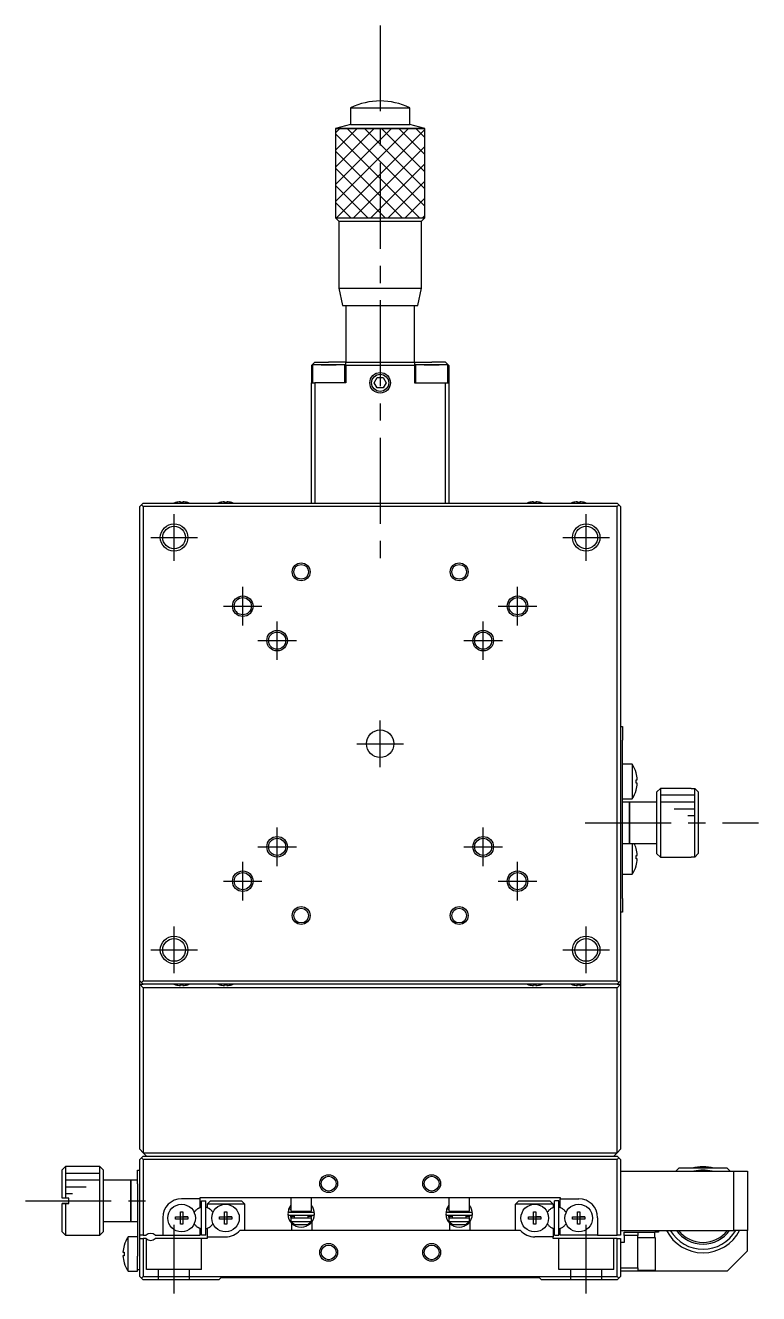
# Model space of a CAD drawing. Extents: x -435 to 368, y 36 to 632.
# Drawn here: x -140.8 to -34, y 112.4 to 296.9 of the extents above; entities that cross this region are included whole.
import ezdxf

# ---------------------------------------------------------------- set-up
doc = ezdxf.new("R2010")
doc.units = 0
doc.header["$LTSCALE"] = 10
doc.linetypes.add('CENTER', pattern=[2, 1.25, -0.25, 0.25, -0.25])
doc.linetypes.add('DASHED', pattern=[3.5, 2, -1.5])
doc.layers.get('0').update_dxf_attribs({"linetype": 'CONTINUOUS'})
doc.layers.add('CENTER', color=1, linetype='CENTER')

msp = doc.modelspace()

# ---------------------------------------------------------------- linework, layer by layer
at = {"color": 7, "linetype": 'CONTINUOUS'}
for p, q in [((-93.438503, 284.858496), (-84.838503, 284.858496)), ((-93.438503, 284.858496), (-93.438503, 282.447985)), ((-84.838503, 282.447985), (-84.838503, 284.858496)), ((-93.438503, 282.447985), (-95.638502, 281.858497)), ((-93.438503, 282.447985), (-84.838503, 282.447985)), ((-82.638504, 281.858497), (-84.838503, 282.447985)), ((-95.638502, 281.858497), (-82.638504, 281.858497)), ((-95.638502, 281.858497), (-95.638502, 268.858496)), ((-82.638504, 268.858496), (-82.638504, 281.858497)), ((-95.638502, 268.858496), (-82.638504, 268.858496)), ((-95.638502, 268.858496), (-95.138499, 268.358494)), ((-95.138499, 268.358494), (-83.138507, 268.358494)), ((-95.138499, 268.358494), (-95.138499, 258.608489)), ((-83.138507, 268.358494), (-82.638504, 268.858496)), ((-83.138507, 258.608489), (-83.138507, 268.358494)), ((-95.138499, 258.608489), (-83.138507, 258.608489)), ((-95.138499, 258.608489), (-94.6385, 256.10849)), ((-83.638506, 256.10849), (-83.138507, 258.608489)), ((-94.6385, 256.10849), (-83.638506, 256.10849)), ((-94.138503, 256.10849), (-94.138503, 247.85849)), ((-84.138503, 247.85849), (-84.138503, 256.10849)), ((-98.638503, 247.85849), (-99.138503, 247.35849)), ((-99.138503, 247.35849), (-99.138503, 244.85849)), ((-94.288503, 247.45849), (-98.988503, 247.45849)), ((-94.288503, 247.45849), (-98.988503, 247.45849)), ((-98.988503, 247.45849), (-98.988503, 244.85849)), ((-98.638503, 247.85849), (-96.638503, 247.85849)), ((-97.738503, 247.45849), (-96.638503, 247.45849)), ((-96.638503, 247.45849), (-97.738503, 247.45849)), ((-94.138503, 247.85849), (-96.638503, 247.85849)), ((-95.538503, 247.45849), (-96.638503, 247.45849)), ((-96.638503, 247.45849), (-95.538503, 247.45849)), ((-94.288503, 244.85849), (-94.288503, 247.45849)), ((-94.138503, 247.35849), (-94.138503, 247.85849)), ((-94.138503, 247.85849), (-84.138503, 247.85849)), ((-84.138503, 247.35849), (-94.138503, 247.35849)), ((-94.138503, 247.35849), (-94.138503, 244.85849)), ((-84.138503, 247.85849), (-84.138503, 247.35849)), ((-84.138503, 247.85849), (-81.638503, 247.85849)), ((-84.138503, 247.35849), (-84.138503, 244.85849)), ((-79.288503, 247.45849), (-83.988503, 247.45849)), ((-79.288503, 247.45849), (-83.988503, 247.45849)), ((-83.988503, 247.45849), (-83.988503, 244.85849)), ((-82.738503, 247.45849), (-81.638503, 247.45849)), ((-81.638503, 247.45849), (-82.738503, 247.45849)), ((-79.638503, 247.85849), (-81.638503, 247.85849)), ((-80.538503, 247.45849), (-81.638503, 247.45849)), ((-81.638503, 247.45849), (-80.538503, 247.45849)), ((-79.138503, 247.35849), (-79.638503, 247.85849)), ((-79.288503, 244.85849), (-79.288503, 247.45849)), ((-79.138503, 247.35849), (-79.138503, 244.85849)), ((-90.004529, 244.85849), (-89.571516, 245.60849)), ((-89.571516, 245.60849), (-88.705491, 245.60849)), ((-88.705491, 245.60849), (-88.272478, 244.85849)), ((-99.138503, 227.35849), (-99.138503, 244.85849)), ((-99.138503, 244.85849), (-98.638503, 244.85849)), ((-98.638503, 244.85849), (-98.638503, 227.35849)), ((-94.138503, 244.85849), (-98.638503, 244.85849)), ((-89.571516, 244.10849), (-90.004529, 244.85849)), ((-88.705491, 244.10849), (-89.571516, 244.10849)), ((-88.272478, 244.85849), (-88.705491, 244.10849)), ((-84.138503, 244.85849), (-79.638503, 244.85849)), ((-79.638503, 227.35849), (-79.638503, 244.85849)), ((-79.638503, 244.85849), (-79.138503, 244.85849)), ((-79.138503, 244.85849), (-79.138503, 227.35849)), ((-123.888503, 227.10849), (-124.138503, 226.85849)), ((-123.638503, 227.35849), (-123.888503, 227.10849)), ((-123.638503, 226.85849), (-123.888503, 227.10849)), ((-123.638503, 227.35849), (-54.638503, 227.35849)), ((-118.924865, 227.428012), (-118.927119, 227.432635)), ((-118.924865, 227.428012), (-118.927119, 227.432635)), ((-118.218503, 227.428012), (-118.218503, 227.548349)), ((-117.858503, 227.428012), (-118.218503, 227.428012)), ((-117.858503, 227.548349), (-117.858503, 227.428012)), ((-117.149887, 227.432635), (-117.152142, 227.428012)), ((-117.149887, 227.432635), (-117.152142, 227.428012)), ((-112.524865, 227.428012), (-112.527119, 227.432635)), ((-112.524865, 227.428012), (-112.527119, 227.432635)), ((-111.818503, 227.428012), (-111.818503, 227.548349)), ((-111.458503, 227.428012), (-111.818503, 227.428012)), ((-111.458503, 227.548349), (-111.458503, 227.428012)), ((-110.749887, 227.432635), (-110.752142, 227.428012)), ((-110.749887, 227.432635), (-110.752142, 227.428012)), ((-67.524865, 227.428012), (-67.527119, 227.432635)), ((-67.524865, 227.428012), (-67.527119, 227.432635)), ((-66.818503, 227.428012), (-66.818503, 227.548349)), ((-66.458503, 227.428012), (-66.818503, 227.428012)), ((-66.458503, 227.548349), (-66.458503, 227.428012)), ((-65.749887, 227.432635), (-65.752142, 227.428012)), ((-65.749887, 227.432635), (-65.752142, 227.428012)), ((-61.124865, 227.428012), (-61.127119, 227.432635)), ((-61.124865, 227.428012), (-61.127119, 227.432635)), ((-60.418503, 227.428012), (-60.418503, 227.548349)), ((-60.058503, 227.428012), (-60.418503, 227.428012)), ((-60.058503, 227.548349), (-60.058503, 227.428012)), ((-59.349887, 227.432635), (-59.352142, 227.428012)), ((-59.349887, 227.432635), (-59.352142, 227.428012)), ((-54.388503, 227.10849), (-54.638503, 227.35849)), ((-54.638503, 226.85849), (-54.388503, 227.10849)), ((-54.138503, 226.85849), (-54.388503, 227.10849)), ((-124.138503, 157.85849), (-124.138503, 226.85849)), ((-123.638503, 226.85849), (-123.638503, 157.85849)), ((-54.638503, 226.85849), (-123.638503, 226.85849)), ((-54.638503, 157.85849), (-54.638503, 226.85849)), ((-54.138503, 226.85849), (-54.138503, 157.85849)), ((-54.138503, 194.85849), (-53.838503, 194.85849)), ((-53.838503, 194.85849), (-53.838503, 192.85849)), ((-53.838503, 187.93349), (-53.838503, 192.85849)), ((-52.446846, 189.35849), (-53.838503, 189.35849)), ((-52.446846, 189.35849), (-52.446846, 184.35849)), ((-53.838503, 185.78349), (-53.838503, 187.93349)), ((-51.875923, 188.11708), (-51.869068, 188.120423)), ((-51.875923, 188.11708), (-51.869068, 188.120423)), ((-51.875923, 187.11849), (-51.703551, 187.11849)), ((-51.875923, 186.59849), (-51.875923, 187.11849)), ((-51.703551, 186.59849), (-51.875923, 186.59849)), ((-53.838503, 182.43349), (-53.838503, 185.78349)), ((-51.869068, 185.596558), (-51.875923, 185.599901)), ((-51.869068, 185.596558), (-51.875923, 185.599901)), ((-48.338503, 185.85849), (-48.838503, 185.35849)), ((-48.838503, 176.35849), (-48.838503, 185.35849)), ((-48.338503, 185.85849), (-48.338503, 175.85849)), ((-43.838503, 185.85849), (-48.338503, 185.85849)), ((-43.838503, 185.85849), (-43.838503, 185.842465)), ((-43.838503, 185.85849), (-43.838503, 185.842465)), ((-43.838503, 185.842465), (-43.338503, 185.842465)), ((-43.338503, 175.874516), (-43.338503, 185.842465)), ((-43.338503, 185.842465), (-42.838503, 185.340677)), ((-42.838503, 185.340677), (-42.838503, 176.376304)), ((-42.838503, 185.340677), (-42.838503, 176.376304)), ((-53.838503, 184.35849), (-52.446846, 184.35849)), ((-52.838503, 183.85849), (-53.838503, 183.85849)), ((-52.838503, 183.85849), (-52.838503, 177.85849)), ((-52.838503, 177.85849), (-52.838503, 183.85849)), ((-48.838503, 183.85849), (-52.838503, 183.85849)), ((-53.838503, 180.28349), (-53.838503, 182.43349)), ((-53.838503, 176.93349), (-53.838503, 180.28349)), ((-53.838503, 177.85849), (-52.838503, 177.85849)), ((-52.838503, 177.85849), (-48.838503, 177.85849)), ((-52.446846, 177.85849), (-52.446846, 173.35849)), ((-51.875923, 177.11708), (-51.869068, 177.120423)), ((-51.875923, 177.11708), (-51.869068, 177.120423)), ((-53.838503, 174.78349), (-53.838503, 176.93349)), ((-51.875923, 176.11849), (-51.703551, 176.11849)), ((-51.875923, 175.59849), (-51.875923, 176.11849)), ((-51.703551, 175.59849), (-51.875923, 175.59849)), ((-48.838503, 176.35849), (-48.338503, 175.85849)), ((-48.338503, 175.85849), (-43.838503, 175.85849)), ((-43.838503, 175.874516), (-43.838503, 175.85849)), ((-43.338503, 175.874516), (-43.838503, 175.874516)), ((-43.838503, 175.874516), (-43.838503, 175.85849)), ((-42.838503, 176.376304), (-43.338503, 175.874516)), ((-53.838503, 169.85849), (-53.838503, 174.78349)), ((-51.869068, 174.596558), (-51.875923, 174.599901)), ((-51.869068, 174.596558), (-51.875923, 174.599901)), ((-53.838503, 173.35849), (-52.446846, 173.35849)), ((-53.838503, 169.85849), (-53.838503, 167.85849)), ((-53.838503, 167.85849), (-54.138503, 167.85849)), ((-124.138503, 157.85849), (-123.888503, 157.60849)), ((-124.138503, 157.35849), (-124.138503, 157.85849)), ((-124.138503, 133.35849), (-124.138503, 157.35849)), ((-124.138503, 157.35849), (-123.638503, 156.85849)), ((-124.138503, 157.35849), (-123.638503, 157.35849)), ((-123.888503, 157.60849), (-123.638503, 157.85849)), ((-123.888503, 157.60849), (-123.638503, 157.35849)), ((-123.638503, 157.85849), (-54.638503, 157.85849)), ((-54.638503, 157.35849), (-123.638503, 157.35849)), ((-123.638503, 156.85849), (-123.638503, 132.85849)), ((-54.638503, 156.85849), (-123.638503, 156.85849)), ((-118.927119, 157.284346), (-118.924865, 157.288969)), ((-118.927119, 157.284346), (-118.924865, 157.288969)), ((-118.218503, 157.288969), (-117.858503, 157.288969)), ((-118.218503, 157.168632), (-118.218503, 157.288969)), ((-117.858503, 157.288969), (-117.858503, 157.168632)), ((-117.152142, 157.288969), (-117.149887, 157.284346)), ((-117.152142, 157.288969), (-117.149887, 157.284346)), ((-112.527119, 157.284346), (-112.524865, 157.288969)), ((-112.527119, 157.284346), (-112.524865, 157.288969)), ((-111.818503, 157.288969), (-111.458503, 157.288969)), ((-111.818503, 157.168632), (-111.818503, 157.288969)), ((-111.458503, 157.288969), (-111.458503, 157.168632)), ((-110.752142, 157.288969), (-110.749887, 157.284346)), ((-110.752142, 157.288969), (-110.749887, 157.284346)), ((-67.527119, 157.284346), (-67.524865, 157.288969)), ((-67.527119, 157.284346), (-67.524865, 157.288969)), ((-66.818503, 157.288969), (-66.458503, 157.288969)), ((-66.818503, 157.168632), (-66.818503, 157.288969)), ((-66.458503, 157.288969), (-66.458503, 157.168632)), ((-65.752142, 157.288969), (-65.749887, 157.284346)), ((-65.752142, 157.288969), (-65.749887, 157.284346)), ((-61.127119, 157.284346), (-61.124865, 157.288969)), ((-61.127119, 157.284346), (-61.124865, 157.288969)), ((-60.418503, 157.288969), (-60.058503, 157.288969)), ((-60.418503, 157.168632), (-60.418503, 157.288969)), ((-60.058503, 157.288969), (-60.058503, 157.168632)), ((-59.352142, 157.288969), (-59.349887, 157.284346)), ((-59.352142, 157.288969), (-59.349887, 157.284346)), ((-54.388503, 157.60849), (-54.638503, 157.85849)), ((-54.638503, 157.35849), (-54.388503, 157.60849)), ((-54.638503, 157.35849), (-54.138503, 157.35849)), ((-54.638503, 156.85849), (-54.138503, 157.35849)), ((-54.638503, 132.85849), (-54.638503, 156.85849)), ((-54.388503, 157.60849), (-54.138503, 157.85849)), ((-54.138503, 157.85849), (-54.138503, 157.35849)), ((-54.138503, 157.35849), (-54.138503, 133.35849)), ((-123.638503, 132.85849), (-124.138503, 133.35849)), ((-123.638503, 132.85849), (-54.638503, 132.85849)), ((-123.138503, 132.35849), (-123.638503, 132.85849)), ((-54.638503, 132.85849), (-55.138503, 132.35849)), ((-54.138503, 133.35849), (-54.638503, 132.85849)), ((-124.138503, 131.85849), (-123.888503, 132.10849)), ((-124.138503, 120.85849), (-124.138503, 131.85849)), ((-123.638503, 132.35849), (-123.888503, 132.10849)), ((-123.888503, 132.10849), (-123.638503, 131.85849)), ((-123.638503, 132.35849), (-54.638503, 132.35849)), ((-123.638503, 131.85849), (-123.638503, 120.85849)), ((-54.638503, 131.85849), (-123.638503, 131.85849)), ((-54.638503, 132.35849), (-54.388503, 132.10849)), ((-54.638503, 131.85849), (-54.388503, 132.10849)), ((-54.638503, 120.85849), (-54.638503, 131.85849)), ((-54.388503, 132.10849), (-54.138503, 131.85849)), ((-54.138503, 131.85849), (-54.138503, 120.85849)), ((-134.938503, 130.85849), (-135.438503, 130.35849)), ((-135.438503, 126.25849), (-135.438503, 130.35849)), ((-134.938503, 130.85849), (-134.938503, 126.25849)), ((-129.938503, 130.85849), (-134.938503, 130.85849)), ((-129.938503, 125.85849), (-129.938503, 130.85849)), ((-129.438503, 130.35849), (-129.938503, 130.85849)), ((-129.438503, 130.35849), (-129.438503, 125.85849)), ((-124.438503, 130.30849), (-124.138503, 130.30849)), ((-124.438503, 128.30849), (-124.438503, 130.30849)), ((-54.138503, 130.15849), (-37.638503, 130.15849)), ((-45.638503, 130.60849), (-46.088503, 130.15849)), ((-38.638503, 130.60849), (-45.638503, 130.60849)), ((-38.188503, 130.15849), (-38.638503, 130.60849)), ((-37.638503, 121.55849), (-37.638503, 130.15849)), ((-37.638503, 130.15849), (-35.638503, 130.15849)), ((-35.638503, 130.15849), (-35.638503, 121.55849)), ((-125.438503, 128.85849), (-129.438503, 128.85849)), ((-125.438503, 125.85849), (-125.438503, 128.85849)), ((-125.438503, 128.85849), (-125.438503, 125.85849)), ((-124.438503, 128.85849), (-125.438503, 128.85849)), ((-124.438503, 128.30849), (-124.438503, 119.18349)), ((-134.938503, 126.25849), (-135.438503, 126.25849)), ((-134.438503, 126.25849), (-134.938503, 126.25849)), ((-134.438503, 125.45849), (-134.438503, 126.25849)), ((-129.938503, 120.85849), (-129.938503, 125.85849)), ((-129.438503, 125.85849), (-129.438503, 121.35849)), ((-125.438503, 122.85849), (-125.438503, 125.85849)), ((-125.438503, 125.85849), (-125.438503, 122.85849)), ((-115.338503, 126.15849), (-118.038503, 126.15849)), ((-115.338503, 126.35849), (-62.938503, 126.35849)), ((-115.338503, 126.15849), (-115.338503, 126.35849)), ((-115.338503, 124.902902), (-115.338503, 126.15849)), ((-115.138503, 125.85849), (-114.538503, 125.85849)), ((-115.138503, 120.85849), (-115.138503, 125.85849)), ((-114.538503, 120.85849), (-114.538503, 125.85849)), ((-114.338503, 125.35849), (-113.838503, 125.85849)), ((-113.838503, 125.85849), (-109.338503, 125.85849)), ((-109.338503, 125.85849), (-108.838503, 125.35849)), ((-102.138503, 126.35849), (-102.138503, 124.35849)), ((-99.138503, 124.35849), (-99.138503, 126.35849)), ((-79.138503, 126.35849), (-79.138503, 124.35849)), ((-76.138503, 124.35849), (-76.138503, 126.35849)), ((-69.438503, 125.35849), (-68.938503, 125.85849)), ((-68.938503, 125.85849), (-64.438503, 125.85849)), ((-64.438503, 125.85849), (-63.938503, 125.35849)), ((-63.738503, 120.85849), (-63.738503, 125.85849)), ((-63.138503, 125.85849), (-63.738503, 125.85849)), ((-63.138503, 120.85849), (-63.138503, 125.85849)), ((-62.938503, 126.35849), (-62.938503, 126.15849)), ((-62.938503, 126.15849), (-60.238503, 126.15849)), ((-62.938503, 124.902902), (-62.938503, 126.15849)), ((-135.438503, 121.35849), (-135.438503, 125.45849)), ((-135.438503, 125.45849), (-134.938503, 125.45849)), ((-134.938503, 125.45849), (-135.438503, 125.45849)), ((-134.438503, 125.45849), (-134.938503, 125.45849)), ((-134.938503, 125.45849), (-134.938503, 120.85849)), ((-134.938503, 125.45849), (-134.438503, 125.45849)), ((-118.218503, 124.244852), (-117.858503, 124.244852)), ((-118.218503, 123.53849), (-118.218503, 124.244852)), ((-117.858503, 124.244852), (-117.858503, 123.53849)), ((-115.632253, 124.733306), (-115.338503, 124.902902)), ((-111.638503, 125.35849), (-114.338503, 125.35849)), ((-114.338503, 125.35849), (-114.338503, 124.902902)), ((-114.338503, 124.902902), (-114.044753, 124.733306)), ((-111.818503, 124.244852), (-111.458503, 124.244852)), ((-111.818503, 123.53849), (-111.818503, 124.244852)), ((-108.838503, 125.35849), (-111.638503, 125.35849)), ((-111.458503, 124.244852), (-111.458503, 123.53849)), ((-108.838503, 121.55849), (-108.838503, 125.35849)), ((-102.432665, 124.736927), (-102.592129, 123.992144)), ((-102.490706, 124.499637), (-102.491807, 124.465391)), ((-102.491807, 124.465391), (-102.491196, 124.431134)), ((-102.491196, 124.431134), (-102.488874, 124.396949)), ((-102.487895, 124.533788), (-102.490706, 124.499637)), ((-102.488874, 124.396949), (-102.484847, 124.36292)), ((-102.48338, 124.56776), (-102.487895, 124.533788)), ((-102.484847, 124.36292), (-102.479124, 124.32913)), ((-102.477173, 124.601471), (-102.48338, 124.56776)), ((-102.479124, 124.32913), (-102.471721, 124.295662)), ((-102.469287, 124.634837), (-102.477173, 124.601471)), ((-102.471721, 124.295662), (-102.462653, 124.262597)), ((-102.459742, 124.667777), (-102.469287, 124.634837)), ((-102.462653, 124.262597), (-102.451944, 124.230017)), ((-102.448561, 124.700208), (-102.459742, 124.667777)), ((-102.451944, 124.230017), (-102.439619, 124.198002)), ((-102.436485, 124.730384), (-102.448561, 124.700208)), ((-102.439619, 124.198002), (-102.425707, 124.166629)), ((-102.436753, 124.729118), (-102.436096, 124.731057)), ((-102.436096, 124.731057), (-102.434244, 124.732479)), ((-102.138727, 125.212928), (-102.435675, 124.729965)), ((-102.434244, 124.732479), (-102.431209, 124.733375)), ((-102.422845, 124.75926), (-102.432665, 124.736927)), ((-102.431749, 124.73907), (-102.428422, 124.740808)), ((-102.431149, 124.733636), (-102.431749, 124.73907)), ((-102.431209, 124.733375), (-102.427012, 124.733738)), ((-102.428422, 124.740808), (-102.138494, 124.634791)), ((-102.427012, 124.733738), (-102.42168, 124.733566)), ((-102.425707, 124.166629), (-102.421782, 124.158481)), ((-102.42168, 124.733566), (-102.41525, 124.732861)), ((-102.41525, 124.732861), (-102.407764, 124.731626)), ((-102.407764, 124.731626), (-102.399272, 124.729871)), ((-102.399272, 124.729871), (-102.389831, 124.727607)), ((-98.898412, 124.159997), (-102.398412, 124.159997)), ((-102.398412, 123.769997), (-98.898412, 123.769997)), ((-102.389831, 124.727607), (-102.379504, 124.724849)), ((-102.379504, 124.724849), (-102.36836, 124.721616)), ((-102.36836, 124.721616), (-102.356473, 124.717928)), ((-102.356473, 124.717928), (-102.343923, 124.713812)), ((-102.343923, 124.713812), (-102.330794, 124.709294)), ((-102.330794, 124.709294), (-102.317174, 124.704404)), ((-102.317174, 124.704404), (-102.303152, 124.699175)), ((-102.303152, 124.699175), (-102.288824, 124.693643)), ((-102.288824, 124.693643), (-102.274285, 124.687843)), ((-102.274285, 124.687843), (-102.259631, 124.681815)), ((-102.259631, 124.681815), (-102.244961, 124.675599)), ((-102.244961, 124.675599), (-102.230373, 124.669237)), ((-102.230373, 124.669237), (-102.215965, 124.662771)), ((-102.215965, 124.662771), (-102.201831, 124.656244)), ((-102.201831, 124.656244), (-102.188068, 124.6497)), ((-102.080824, 123.358301), (-102.192039, 123.769975)), ((-102.188068, 124.6497), (-102.174767, 124.643183)), ((-102.174767, 124.643183), (-102.162016, 124.636735)), ((-102.162016, 124.636735), (-102.149901, 124.630401)), ((-102.149901, 124.630401), (-102.138503, 124.624222)), ((-102.138503, 124.35849), (-99.138503, 124.35849)), ((-102.079481, 124.347674), (-102.083681, 124.358468)), ((-102.073403, 124.333908), (-102.079481, 124.347674)), ((-102.066641, 124.320471), (-102.073403, 124.333908)), ((-102.059214, 124.307394), (-102.066641, 124.320471)), ((-102.051142, 124.294709), (-102.059214, 124.307394)), ((-102.042447, 124.282447), (-102.051142, 124.294709)), ((-102.033153, 124.270638), (-102.042447, 124.282447)), ((-102.023284, 124.259308), (-102.033153, 124.270638)), ((-102.012866, 124.248484), (-102.023284, 124.259308)), ((-102.001926, 124.238191), (-102.012866, 124.248484)), ((-101.990492, 124.228453), (-102.001926, 124.238191)), ((-101.978593, 124.219291), (-101.990492, 124.228453)), ((-101.966258, 124.210727), (-101.978593, 124.219291)), ((-101.953518, 124.202778), (-101.966258, 124.210727)), ((-101.940404, 124.195464), (-101.953518, 124.202778)), ((-101.926948, 124.188799), (-101.940404, 124.195464)), ((-101.913181, 124.182799), (-101.926948, 124.188799)), ((-101.899138, 124.177477), (-101.913181, 124.182799)), ((-101.884852, 124.172845), (-101.899138, 124.177477)), ((-101.870356, 124.168912), (-101.884852, 124.172845)), ((-101.855685, 124.165688), (-101.870356, 124.168912)), ((-101.840872, 124.16318), (-101.855685, 124.165688)), ((-101.825954, 124.161393), (-101.840872, 124.16318)), ((-101.810965, 124.160331), (-101.825954, 124.161393)), ((-101.796732, 124.159997), (-101.810965, 124.160331)), ((-101.638503, 124.35849), (-101.638503, 124.159997)), ((-101.638503, 123.769997), (-101.638503, 123.35849)), ((-99.638503, 124.159997), (-99.638503, 124.35849)), ((-99.638503, 123.35849), (-99.638503, 123.769997)), ((-99.538503, 124.159997), (-99.538503, 124.35849)), ((-99.538503, 123.55849), (-99.538503, 123.769997)), ((-99.493055, 124.16008), (-99.500092, 124.159997)), ((-99.478043, 124.160793), (-99.493055, 124.16008)), ((-99.46308, 124.162234), (-99.478043, 124.160793)), ((-99.448203, 124.1644), (-99.46308, 124.162234)), ((-99.433446, 124.167286), (-99.448203, 124.1644)), ((-99.418845, 124.170886), (-99.433446, 124.167286)), ((-99.404433, 124.175193), (-99.418845, 124.170886)), ((-99.390247, 124.180199), (-99.404433, 124.175193)), ((-99.376319, 124.185891), (-99.390247, 124.180199)), ((-99.362684, 124.192259), (-99.376319, 124.185891)), ((-99.349375, 124.199288), (-99.362684, 124.192259)), ((-99.336424, 124.206964), (-99.349375, 124.199288)), ((-99.323864, 124.215268), (-99.336424, 124.206964)), ((-99.311726, 124.224183), (-99.323864, 124.215268)), ((-99.300041, 124.233689), (-99.311726, 124.224183)), ((-99.28884, 124.243764), (-99.300041, 124.233689)), ((-99.27815, 124.254385), (-99.28884, 124.243764)), ((-99.268, 124.265527), (-99.27815, 124.254385)), ((-99.258417, 124.277163), (-99.268, 124.265527)), ((-99.249427, 124.289267), (-99.258417, 124.277163)), ((-99.241054, 124.301809), (-99.249427, 124.289267)), ((-99.233321, 124.314758), (-99.241054, 124.301809)), ((-99.226249, 124.328081), (-99.233321, 124.314758)), ((-99.219858, 124.341747), (-99.226249, 124.328081)), ((-99.214166, 124.35572), (-99.219858, 124.341747)), ((-99.1051, 123.769942), (-99.215646, 123.358341)), ((-99.213141, 124.358471), (-99.214166, 124.35572)), ((-98.861291, 124.728606), (-98.861388, 124.728565)), ((-98.860798, 124.728813), (-98.860905, 124.728768)), ((-98.860071, 124.729118), (-98.860798, 124.728813)), ((-98.860599, 124.726656), (-98.860071, 124.729118)), ((-98.860338, 124.730384), (-98.860071, 124.729118)), ((-98.845741, 124.693334), (-98.860338, 124.730384)), ((-98.844733, 124.690521), (-98.845741, 124.693334)), ((-98.844226, 124.689093), (-98.844733, 124.690521)), ((-98.842719, 124.684784), (-98.844226, 124.689093)), ((-98.842308, 124.683591), (-98.842719, 124.684784)), ((-98.841651, 124.681674), (-98.842308, 124.683591)), ((-98.841295, 124.680624), (-98.841651, 124.681674)), ((-98.840406, 124.677984), (-98.841295, 124.680624)), ((-98.83971, 124.675891), (-98.840406, 124.677984)), ((-98.839294, 124.674628), (-98.83971, 124.675891)), ((-98.838908, 124.673451), (-98.839294, 124.674628)), ((-98.838481, 124.672139), (-98.838908, 124.673451)), ((-79.422845, 124.75926), (-79.592129, 123.992144)), ((-79.490706, 124.499637), (-79.491807, 124.465391)), ((-79.491807, 124.465391), (-79.491196, 124.431134)), ((-79.491196, 124.431134), (-79.488874, 124.396949)), ((-79.487895, 124.533788), (-79.490706, 124.499637)), ((-79.488874, 124.396949), (-79.484847, 124.36292)), ((-79.48338, 124.56776), (-79.487895, 124.533788)), ((-79.484847, 124.36292), (-79.479124, 124.32913)), ((-79.477173, 124.601471), (-79.48338, 124.56776)), ((-79.479124, 124.32913), (-79.471721, 124.295662)), ((-79.469287, 124.634837), (-79.477173, 124.601471)), ((-79.471721, 124.295662), (-79.462653, 124.262597)), ((-79.459742, 124.667777), (-79.469287, 124.634837)), ((-79.462653, 124.262597), (-79.451944, 124.230017)), ((-79.448561, 124.700208), (-79.459742, 124.667777)), ((-79.451944, 124.230017), (-79.439619, 124.198002)), ((-79.436485, 124.730384), (-79.448561, 124.700208)), ((-79.439619, 124.198002), (-79.425707, 124.166629)), ((-79.436753, 124.729118), (-79.436096, 124.731057)), ((-79.436096, 124.731057), (-79.434244, 124.732479)), ((-79.138727, 125.212928), (-79.435675, 124.729965)), ((-79.434244, 124.732479), (-79.431209, 124.733375)), ((-79.431749, 124.73907), (-79.428422, 124.740808)), ((-79.431149, 124.733636), (-79.431749, 124.73907)), ((-79.431209, 124.733375), (-79.427012, 124.733738)), ((-79.428422, 124.740808), (-79.138494, 124.634791)), ((-79.427012, 124.733738), (-79.42168, 124.733566)), ((-79.425707, 124.166629), (-79.421782, 124.158481)), ((-79.42168, 124.733566), (-79.41525, 124.732861)), ((-79.41525, 124.732861), (-79.407764, 124.731626)), ((-79.407764, 124.731626), (-79.399272, 124.729871)), ((-79.399272, 124.729871), (-79.389831, 124.727607)), ((-75.898412, 124.159997), (-79.398412, 124.159997)), ((-79.398412, 123.769997), (-75.898412, 123.769997)), ((-79.389831, 124.727607), (-79.379504, 124.724849)), ((-79.379504, 124.724849), (-79.36836, 124.721616)), ((-79.36836, 124.721616), (-79.356473, 124.717928)), ((-79.356473, 124.717928), (-79.343923, 124.713812)), ((-79.343923, 124.713812), (-79.330794, 124.709294)), ((-79.330794, 124.709294), (-79.317174, 124.704404)), ((-79.317174, 124.704404), (-79.303152, 124.699175)), ((-79.303152, 124.699175), (-79.288824, 124.693643)), ((-79.288824, 124.693643), (-79.274285, 124.687843)), ((-79.274285, 124.687843), (-79.259631, 124.681815)), ((-79.259631, 124.681815), (-79.244961, 124.675599)), ((-79.244961, 124.675599), (-79.230373, 124.669237)), ((-79.230373, 124.669237), (-79.215965, 124.662771)), ((-79.215965, 124.662771), (-79.201831, 124.656244)), ((-79.201831, 124.656244), (-79.188068, 124.6497)), ((-79.080824, 123.358301), (-79.192039, 123.769975)), ((-79.188068, 124.6497), (-79.174767, 124.643183)), ((-79.174767, 124.643183), (-79.162016, 124.636735)), ((-79.162016, 124.636735), (-79.149901, 124.630401)), ((-79.149901, 124.630401), (-79.138503, 124.624222)), ((-79.138503, 124.35849), (-76.138503, 124.35849)), ((-79.079481, 124.347674), (-79.083681, 124.358468)), ((-79.073403, 124.333908), (-79.079481, 124.347674)), ((-79.066641, 124.320471), (-79.073403, 124.333908)), ((-79.059214, 124.307394), (-79.066641, 124.320471)), ((-79.051142, 124.294709), (-79.059214, 124.307394)), ((-79.042447, 124.282447), (-79.051142, 124.294709)), ((-79.033153, 124.270638), (-79.042447, 124.282447)), ((-79.023284, 124.259308), (-79.033153, 124.270638)), ((-79.012866, 124.248484), (-79.023284, 124.259308)), ((-79.001926, 124.238191), (-79.012866, 124.248484)), ((-78.990492, 124.228453), (-79.001926, 124.238191)), ((-78.978593, 124.219291), (-78.990492, 124.228453)), ((-78.966258, 124.210727), (-78.978593, 124.219291)), ((-78.953518, 124.202778), (-78.966258, 124.210727)), ((-78.940404, 124.195464), (-78.953518, 124.202778)), ((-78.926948, 124.188799), (-78.940404, 124.195464)), ((-78.913181, 124.182799), (-78.926948, 124.188799)), ((-78.899138, 124.177477), (-78.913181, 124.182799)), ((-78.884852, 124.172845), (-78.899138, 124.177477)), ((-78.870356, 124.168912), (-78.884852, 124.172845)), ((-78.855685, 124.165688), (-78.870356, 124.168912)), ((-78.840872, 124.16318), (-78.855685, 124.165688)), ((-78.825954, 124.161393), (-78.840872, 124.16318)), ((-78.810965, 124.160331), (-78.825954, 124.161393)), ((-78.796732, 124.159997), (-78.810965, 124.160331)), ((-78.638503, 124.35849), (-78.638503, 124.159997)), ((-78.638503, 123.769997), (-78.638503, 123.35849)), ((-76.638503, 124.159997), (-76.638503, 124.35849)), ((-76.638503, 123.35849), (-76.638503, 123.769997)), ((-76.538503, 124.159997), (-76.538503, 124.35849)), ((-76.538503, 123.55849), (-76.538503, 123.769997)), ((-76.493055, 124.16008), (-76.500092, 124.159997)), ((-76.478043, 124.160793), (-76.493055, 124.16008)), ((-76.46308, 124.162234), (-76.478043, 124.160793)), ((-76.448203, 124.1644), (-76.46308, 124.162234)), ((-76.433446, 124.167286), (-76.448203, 124.1644)), ((-76.418845, 124.170886), (-76.433446, 124.167286)), ((-76.404433, 124.175193), (-76.418845, 124.170886)), ((-76.390247, 124.180199), (-76.404433, 124.175193)), ((-76.376319, 124.185891), (-76.390247, 124.180199)), ((-76.362684, 124.192259), (-76.376319, 124.185891)), ((-76.349375, 124.199288), (-76.362684, 124.192259)), ((-76.336424, 124.206964), (-76.349375, 124.199288)), ((-76.323864, 124.215268), (-76.336424, 124.206964)), ((-76.311726, 124.224183), (-76.323864, 124.215268)), ((-76.300041, 124.233689), (-76.311726, 124.224183)), ((-76.28884, 124.243764), (-76.300041, 124.233689)), ((-76.27815, 124.254385), (-76.28884, 124.243764)), ((-76.268, 124.265527), (-76.27815, 124.254385)), ((-76.258417, 124.277163), (-76.268, 124.265527)), ((-76.249427, 124.289267), (-76.258417, 124.277163)), ((-76.241054, 124.301809), (-76.249427, 124.289267)), ((-76.233321, 124.314758), (-76.241054, 124.301809)), ((-76.226249, 124.328081), (-76.233321, 124.314758)), ((-76.219858, 124.341747), (-76.226249, 124.328081)), ((-76.214166, 124.35572), (-76.219858, 124.341747)), ((-76.1051, 123.769942), (-76.215646, 123.358341)), ((-76.213141, 124.358471), (-76.214166, 124.35572)), ((-75.861291, 124.728606), (-75.861388, 124.728565)), ((-75.860798, 124.728813), (-75.860905, 124.728768)), ((-75.860071, 124.729118), (-75.860798, 124.728813)), ((-75.860599, 124.726656), (-75.860071, 124.729118)), ((-75.860338, 124.730384), (-75.860071, 124.729118)), ((-75.845741, 124.693334), (-75.860338, 124.730384)), ((-75.844733, 124.690521), (-75.845741, 124.693334)), ((-75.844226, 124.689093), (-75.844733, 124.690521)), ((-75.842719, 124.684784), (-75.844226, 124.689093)), ((-75.842308, 124.683591), (-75.842719, 124.684784)), ((-75.841651, 124.681674), (-75.842308, 124.683591)), ((-75.841295, 124.680624), (-75.841651, 124.681674)), ((-75.840406, 124.677984), (-75.841295, 124.680624)), ((-75.83971, 124.675891), (-75.840406, 124.677984)), ((-75.839294, 124.674628), (-75.83971, 124.675891)), ((-75.838908, 124.673451), (-75.839294, 124.674628)), ((-75.838481, 124.672139), (-75.838908, 124.673451)), ((-69.438503, 121.55849), (-69.438503, 125.35849)), ((-66.638503, 125.35849), (-69.438503, 125.35849)), ((-66.818503, 124.244852), (-66.458503, 124.244852)), ((-66.818503, 123.53849), (-66.818503, 124.244852)), ((-63.938503, 125.35849), (-66.638503, 125.35849)), ((-66.458503, 124.244852), (-66.458503, 123.53849)), ((-63.938503, 124.902902), (-64.232253, 124.733306)), ((-63.938503, 125.35849), (-63.938503, 124.902902)), ((-62.644753, 124.733306), (-62.938503, 124.902902)), ((-60.418503, 124.244852), (-60.058503, 124.244852)), ((-60.418503, 123.53849), (-60.418503, 124.244852)), ((-60.058503, 124.244852), (-60.058503, 123.53849)), ((-129.438503, 122.85849), (-125.438503, 122.85849)), ((-125.438503, 122.85849), (-124.438503, 122.85849)), ((-120.788503, 123.40849), (-120.788503, 120.85849)), ((-118.924865, 123.53849), (-118.218503, 123.53849)), ((-118.924865, 123.17849), (-118.924865, 123.53849)), ((-118.924865, 123.53849), (-118.218503, 123.53849)), ((-118.218503, 123.17849), (-118.924865, 123.17849)), ((-118.208131, 123.528118), (-118.218503, 123.53849)), ((-118.208131, 123.188863), (-118.218503, 123.17849)), ((-118.218503, 122.472129), (-118.218503, 123.17849)), ((-117.858503, 122.472129), (-118.218503, 122.472129)), ((-118.208131, 123.188863), (-118.208131, 123.528118)), ((-118.208131, 123.528118), (-117.868875, 123.528118)), ((-117.868875, 123.188863), (-118.208131, 123.188863)), ((-117.868875, 123.528118), (-117.858503, 123.53849)), ((-117.868875, 123.528118), (-117.868875, 123.188863)), ((-117.868875, 123.188863), (-117.858503, 123.17849)), ((-117.858503, 123.53849), (-117.152142, 123.53849)), ((-117.152142, 123.53849), (-117.858503, 123.53849)), ((-117.858503, 123.17849), (-117.858503, 122.472129)), ((-117.152142, 123.17849), (-117.858503, 123.17849)), ((-117.152142, 123.53849), (-117.152142, 123.17849)), ((-115.338503, 121.814079), (-115.632253, 121.983675)), ((-115.338503, 120.85849), (-115.338503, 121.814079)), ((-114.044753, 121.983675), (-114.338503, 121.814079)), ((-114.338503, 121.814079), (-114.338503, 120.60849)), ((-112.524865, 123.53849), (-111.818503, 123.53849)), ((-112.524865, 123.17849), (-112.524865, 123.53849)), ((-112.524865, 123.53849), (-111.818503, 123.53849)), ((-111.818503, 123.17849), (-112.524865, 123.17849)), ((-111.808131, 123.528118), (-111.818503, 123.53849)), ((-111.808131, 123.188863), (-111.818503, 123.17849)), ((-111.818503, 122.472129), (-111.818503, 123.17849)), ((-111.458503, 122.472129), (-111.818503, 122.472129)), ((-111.808131, 123.188863), (-111.808131, 123.528118)), ((-111.808131, 123.528118), (-111.468875, 123.528118)), ((-111.468875, 123.188863), (-111.808131, 123.188863)), ((-111.468875, 123.528118), (-111.458503, 123.53849)), ((-111.468875, 123.528118), (-111.468875, 123.188863)), ((-111.468875, 123.188863), (-111.458503, 123.17849)), ((-111.458503, 123.53849), (-110.752142, 123.53849)), ((-110.752142, 123.53849), (-111.458503, 123.53849)), ((-111.458503, 123.17849), (-111.458503, 122.472129)), ((-110.752142, 123.17849), (-111.458503, 123.17849)), ((-110.752142, 123.53849), (-110.752142, 123.17849)), ((-99.138503, 123.35849), (-102.138503, 123.35849)), ((-102.138503, 123.35849), (-102.138503, 122.85849)), ((-102.138503, 122.85849), (-102.084187, 122.85849)), ((-102.084187, 122.85849), (-99.19282, 122.85849)), ((-101.555018, 122.35849), (-102.084187, 122.85849)), ((-101.638503, 123.55849), (-102.038503, 123.55849)), ((-102.038503, 123.55849), (-102.038503, 123.35849)), ((-102.038503, 122.607173), (-102.038503, 121.55849)), ((-99.721988, 122.35849), (-101.555018, 122.35849)), ((-99.19282, 122.85849), (-99.721988, 122.35849)), ((-99.146626, 123.55849), (-99.638503, 123.55849)), ((-99.19282, 122.85849), (-99.138503, 122.85849)), ((-99.138503, 122.85849), (-99.138503, 123.35849)), ((-99.038503, 121.55849), (-99.038503, 122.876418)), ((-76.138503, 123.35849), (-79.138503, 123.35849)), ((-79.138503, 123.35849), (-79.138503, 122.85849)), ((-79.138503, 122.85849), (-79.084187, 122.85849)), ((-78.555018, 122.35849), (-79.084187, 122.85849)), ((-79.084187, 122.85849), (-76.19282, 122.85849)), ((-78.638503, 123.55849), (-79.038503, 123.55849)), ((-79.038503, 123.55849), (-79.038503, 123.35849)), ((-79.038503, 122.607173), (-79.038503, 121.55849)), ((-76.721988, 122.35849), (-78.555018, 122.35849)), ((-76.19282, 122.85849), (-76.721988, 122.35849)), ((-76.146626, 123.55849), (-76.638503, 123.55849)), ((-76.19282, 122.85849), (-76.138503, 122.85849)), ((-76.138503, 122.85849), (-76.138503, 123.35849)), ((-76.038503, 121.55849), (-76.038503, 122.876418)), ((-67.524865, 123.53849), (-66.818503, 123.53849)), ((-67.524865, 123.17849), (-67.524865, 123.53849)), ((-67.524865, 123.53849), (-66.818503, 123.53849)), ((-66.818503, 123.17849), (-67.524865, 123.17849)), ((-66.808131, 123.528118), (-66.818503, 123.53849)), ((-66.808131, 123.188863), (-66.818503, 123.17849)), ((-66.818503, 122.472129), (-66.818503, 123.17849)), ((-66.458503, 122.472129), (-66.818503, 122.472129)), ((-66.808131, 123.188863), (-66.808131, 123.528118)), ((-66.808131, 123.528118), (-66.468875, 123.528118)), ((-66.468875, 123.188863), (-66.808131, 123.188863)), ((-66.468875, 123.528118), (-66.458503, 123.53849)), ((-66.468875, 123.528118), (-66.468875, 123.188863)), ((-66.468875, 123.188863), (-66.458503, 123.17849)), ((-66.458503, 123.53849), (-65.752142, 123.53849)), ((-65.752142, 123.53849), (-66.458503, 123.53849)), ((-66.458503, 123.17849), (-66.458503, 122.472129)), ((-65.752142, 123.17849), (-66.458503, 123.17849)), ((-65.752142, 123.53849), (-65.752142, 123.17849)), ((-64.232253, 121.983675), (-63.938503, 121.814079)), ((-63.938503, 121.814079), (-63.938503, 120.60849)), ((-62.938503, 121.814079), (-62.644753, 121.983675)), ((-62.938503, 120.85849), (-62.938503, 121.814079)), ((-61.124865, 123.53849), (-60.418503, 123.53849)), ((-61.124865, 123.17849), (-61.124865, 123.53849)), ((-61.124865, 123.53849), (-60.418503, 123.53849)), ((-60.418503, 123.17849), (-61.124865, 123.17849)), ((-60.408131, 123.528118), (-60.418503, 123.53849)), ((-60.408131, 123.188863), (-60.418503, 123.17849)), ((-60.418503, 122.472129), (-60.418503, 123.17849)), ((-60.058503, 122.472129), (-60.418503, 122.472129)), ((-60.408131, 123.188863), (-60.408131, 123.528118)), ((-60.408131, 123.528118), (-60.068875, 123.528118)), ((-60.068875, 123.188863), (-60.408131, 123.188863)), ((-60.068875, 123.528118), (-60.058503, 123.53849)), ((-60.068875, 123.528118), (-60.068875, 123.188863)), ((-60.068875, 123.188863), (-60.058503, 123.17849)), ((-60.058503, 123.53849), (-59.352142, 123.53849)), ((-59.352142, 123.53849), (-60.058503, 123.53849)), ((-60.058503, 123.17849), (-60.058503, 122.472129)), ((-59.352142, 123.17849), (-60.058503, 123.17849)), ((-59.352142, 123.53849), (-59.352142, 123.17849)), ((-57.488503, 123.40849), (-57.488503, 120.85849)), ((-135.438503, 121.35849), (-134.938503, 120.85849)), ((-134.938503, 120.85849), (-129.938503, 120.85849)), ((-129.938503, 120.85849), (-129.438503, 121.35849)), ((-125.830161, 115.60849), (-125.830161, 120.60849)), ((-124.438503, 120.60849), (-125.830161, 120.60849)), ((-124.138503, 120.35849), (-124.138503, 120.85849)), ((-123.638503, 120.85849), (-124.138503, 120.85849)), ((-124.138503, 114.85849), (-124.138503, 120.35849)), ((-124.138503, 120.35849), (-123.638503, 120.35849)), ((-123.638503, 120.85849), (-123.199941, 120.85849)), ((-123.638503, 120.35849), (-123.638503, 114.85849)), ((-123.199941, 120.35849), (-123.638503, 120.35849)), ((-121.877065, 120.85849), (-120.788503, 120.85849)), ((-114.338503, 120.35849), (-121.877065, 120.35849)), ((-120.788503, 120.85849), (-115.338503, 120.85849)), ((-114.538503, 120.85849), (-115.138503, 120.85849)), ((-114.338503, 120.60849), (-114.338503, 120.35849)), ((-114.338503, 120.60849), (-111.638503, 120.60849)), ((-101.613503, 121.55849), (-109.559441, 121.55849)), ((-99.463503, 121.55849), (-101.613503, 121.55849)), ((-78.613503, 121.55849), (-99.463503, 121.55849)), ((-76.463503, 121.55849), (-78.613503, 121.55849)), ((-68.717566, 121.55849), (-76.463503, 121.55849)), ((-63.938503, 120.60849), (-66.638503, 120.60849)), ((-63.938503, 120.35849), (-63.938503, 120.60849)), ((-54.638503, 120.35849), (-63.938503, 120.35849)), ((-63.738503, 120.85849), (-63.138503, 120.85849)), ((-57.488503, 120.85849), (-62.938503, 120.85849)), ((-57.488503, 120.85849), (-54.638503, 120.85849)), ((-54.138503, 120.85849), (-54.638503, 120.85849)), ((-54.638503, 114.85849), (-54.638503, 120.35849)), ((-54.638503, 120.35849), (-54.138503, 120.35849)), ((-54.138503, 121.55849), (-37.638503, 121.55849)), ((-54.138503, 120.35849), (-54.138503, 114.85849)), ((-53.638503, 120.80849), (-53.638503, 121.30849)), ((-53.638503, 121.30849), (-51.638503, 121.30849)), ((-53.638503, 120.80849), (-53.638503, 119.80849)), ((-51.638503, 120.80849), (-53.638503, 120.80849)), ((-51.638503, 121.30849), (-51.638503, 120.80849)), ((-51.638503, 121.30849), (-49.138503, 121.30849)), ((-49.138503, 121.268227), (-51.638503, 121.268227)), ((-51.638503, 116.10849), (-51.638503, 120.80849)), ((-49.038503, 120.45849), (-51.638503, 120.45849)), ((-49.138503, 121.30849), (-49.138503, 121.268227)), ((-48.638503, 121.30849), (-49.138503, 121.30849)), ((-49.138503, 120.45849), (-49.138503, 121.268227)), ((-49.038503, 115.75849), (-49.038503, 120.45849)), ((-48.638503, 121.55849), (-48.638503, 121.30849)), ((-35.638503, 121.55849), (-37.638503, 121.55849)), ((-35.638503, 118.60849), (-35.638503, 121.55849)), ((-126.573456, 118.36849), (-126.401084, 118.36849)), ((-126.407939, 119.370423), (-126.401084, 119.36708)), ((-126.401084, 118.36849), (-126.401084, 117.84849)), ((-124.438503, 119.18349), (-124.438503, 117.80849)), ((-53.638503, 119.80849), (-54.138503, 119.80849)), ((-38.638503, 115.60849), (-35.638503, 118.60849)), ((-126.401084, 117.84849), (-126.573456, 117.84849)), ((-126.401084, 116.849901), (-126.407939, 116.846558)), ((-124.438503, 115.80849), (-124.438503, 117.80849)), ((-125.830161, 115.60849), (-124.438503, 115.60849)), ((-124.438503, 115.60849), (-124.438503, 115.80849)), ((-124.138503, 115.80849), (-124.438503, 115.80849)), ((-123.888503, 114.60849), (-124.138503, 114.85849)), ((-123.638503, 114.85849), (-123.888503, 114.60849)), ((-123.888503, 114.60849), (-123.638503, 114.35849)), ((-123.638503, 114.85849), (-54.638503, 114.85849)), ((-112.638503, 114.35849), (-112.288503, 114.70849)), ((-112.288503, 114.70849), (-65.988503, 114.70849)), ((-65.988503, 114.70849), (-65.638503, 114.35849)), ((-54.388503, 114.60849), (-54.638503, 114.85849)), ((-54.638503, 114.35849), (-54.388503, 114.60849)), ((-54.138503, 114.85849), (-54.388503, 114.60849)), ((-54.138503, 116.10849), (-51.638503, 116.10849)), ((-51.638503, 115.60849), (-54.138503, 115.60849)), ((-51.638503, 116.10849), (-51.638503, 115.60849)), ((-51.638503, 115.75849), (-49.038503, 115.75849)), ((-51.638503, 115.677669), (-49.138503, 115.677669)), ((-49.138503, 115.60849), (-51.638503, 115.60849)), ((-49.138503, 115.677669), (-49.138503, 115.75849)), ((-49.138503, 115.677669), (-49.138503, 115.60849)), ((-38.638503, 115.60849), (-49.138503, 115.60849)), ((-112.638503, 114.35849), (-123.638503, 114.35849)), ((-54.638503, 114.35849), (-65.638503, 114.35849))]:
    msp.add_line(p, q, dxfattribs=at)
at = {"color": 3, "linetype": 'CONTINUOUS'}
for p, q in [((-95.638502, 281.2145), (-94.994505, 281.858497)), ((-95.638502, 278.7145), (-92.494505, 281.858497)), ((-95.638502, 276.2145), (-89.994505, 281.858497)), ((-95.638502, 273.7145), (-87.494505, 281.858497)), ((-95.638502, 271.2145), (-84.994505, 281.858497)), ((-95.638502, 281.068512), (-83.428487, 268.858496)), ((-95.494506, 268.858496), (-82.638504, 281.714498)), ((-93.928488, 281.858497), (-82.638504, 270.568514)), ((-91.428488, 281.858497), (-82.638504, 273.068514)), ((-88.928488, 281.858497), (-82.638504, 275.568514)), ((-86.428488, 281.858497), (-82.638504, 278.068514)), ((-83.928488, 281.858497), (-82.638504, 280.568514)), ((-92.994506, 268.858496), (-82.638504, 279.214498)), ((-95.638502, 278.568512), (-85.928487, 268.858496)), ((-95.638502, 276.068512), (-88.428487, 268.858496)), ((-90.494506, 268.858496), (-82.638504, 276.714498)), ((-95.638502, 273.568512), (-90.928487, 268.858496)), ((-87.994506, 268.858496), (-82.638504, 274.214498)), ((-85.494506, 268.858496), (-82.638504, 271.714498)), ((-95.638502, 271.068512), (-93.428487, 268.858496)), ((-82.994506, 268.858496), (-82.638504, 269.214498)), ((-43.338503, 184.85849), (-48.338503, 184.85849)), ((-43.338503, 183.85849), (-48.338503, 183.85849)), ((-43.338503, 182.85849), (-46.338503, 182.85849)), ((-43.338503, 181.85849), (-44.338503, 181.85849)), ((-129.938503, 129.85849), (-134.938503, 129.85849)), ((-129.938503, 128.85849), (-134.938503, 128.85849)), ((-131.938503, 127.85849), (-134.938503, 127.85849)), ((-133.938503, 126.85849), (-134.938503, 126.85849))]:
    msp.add_line(p, q, dxfattribs=at)
at = {"color": 3, "linetype": 'DASHED'}
for p, q in [((-82.638504, 281.858497), (-95.638502, 281.858497)), ((-95.638502, 281.858497), (-95.638502, 268.858496)), ((-82.638504, 268.858496), (-82.638504, 281.858497)), ((-95.638502, 268.858496), (-82.638504, 268.858496)), ((-123.138503, 115.85849), (-123.138503, 120.35849)), ((-115.138503, 115.85849), (-115.138503, 120.35849)), ((-63.138503, 115.85849), (-63.138503, 120.35849)), ((-55.138503, 115.85849), (-55.138503, 120.35849)), ((-115.138503, 115.85849), (-123.138503, 115.85849)), ((-121.388503, 114.35849), (-121.388503, 115.85849)), ((-116.888503, 114.35849), (-116.888503, 115.85849)), ((-55.138503, 115.85849), (-63.138503, 115.85849)), ((-61.388503, 114.35849), (-61.388503, 115.85849)), ((-56.888503, 114.35849), (-56.888503, 115.85849))]:
    msp.add_line(p, q, dxfattribs=at)
at = {"color": 3, "linetype": 'CONTINUOUS'}
for centre, radius in [((-89.138503, 244.85849), 1.5), ((-119.138503, 222.35849), 2), ((-59.138503, 222.35849), 2), ((-100.638503, 217.35849), 1.3), ((-77.638503, 217.35849), 1.3), ((-109.138503, 212.35849), 1.5), ((-69.138503, 212.35849), 1.5), ((-104.138503, 207.35849), 1.5), ((-74.138503, 207.35849), 1.5), ((-104.138503, 177.35849), 1.5), ((-74.138503, 177.35849), 1.5), ((-109.138503, 172.35849), 1.5), ((-69.138503, 172.35849), 1.5), ((-100.638503, 167.35849), 1.3), ((-77.638503, 167.35849), 1.3), ((-119.138503, 162.35849), 2), ((-59.138503, 162.35849), 2), ((-96.638503, 128.35849), 1.3), ((-81.638503, 128.35849), 1.3), ((-96.638503, 118.35849), 1.3), ((-81.638503, 118.35849), 1.3)]:
    msp.add_circle(centre, radius, dxfattribs=at)
at = {"color": 7, "linetype": 'CONTINUOUS'}
for centre, radius in [((-89.138503, 244.85849), 1.25), ((-119.138503, 222.35849), 1.65), ((-59.138503, 222.35849), 1.65), ((-100.638503, 217.35849), 1.075), ((-77.638503, 217.35849), 1.075), ((-109.138503, 212.35849), 1.25), ((-69.138503, 212.35849), 1.25), ((-104.138503, 207.35849), 1.25), ((-74.138503, 207.35849), 1.25), ((-89.138503, 192.35849), 2), ((-104.138503, 177.35849), 1.25), ((-74.138503, 177.35849), 1.25), ((-109.138503, 172.35849), 1.25), ((-69.138503, 172.35849), 1.25), ((-100.638503, 167.35849), 1.075), ((-77.638503, 167.35849), 1.075), ((-119.138503, 162.35849), 1.65), ((-59.138503, 162.35849), 1.65), ((-96.638503, 128.35849), 1.075), ((-81.638503, 128.35849), 1.075), ((-118.038503, 123.35849), 2), ((-111.638503, 123.35849), 2), ((-66.638503, 123.35849), 2), ((-60.238503, 123.35849), 2), ((-96.638503, 118.35849), 1.075), ((-81.638503, 118.35849), 1.075)]:
    msp.add_circle(centre, radius, dxfattribs=at)
for centre, radius, start, end in [((-89.138501, 276.113496), 9.745001, 63.816215, 116.183798), ((-118.038503, 224.35849), 3.2, 106.122533, 110.364135), ((-118.038503, 224.35849), 3.194933, 93.229709, 106.106712), ((-118.038503, 224.35849), 3.194933, 73.893288, 86.770291), ((-118.038503, 224.35849), 3.2, 69.635865, 73.877467), ((-111.638503, 224.35849), 3.2, 106.122533, 110.364135), ((-111.638503, 224.35849), 3.194933, 93.229709, 106.106712), ((-111.638503, 224.35849), 3.194933, 73.893288, 86.770291), ((-111.638503, 224.35849), 3.2, 69.635865, 73.877467), ((-66.638503, 224.35849), 3.2, 106.122533, 110.364135), ((-66.638503, 224.35849), 3.194933, 93.229709, 106.106712), ((-66.638503, 224.35849), 3.194933, 73.893288, 86.770291), ((-66.638503, 224.35849), 3.2, 69.635865, 73.877467), ((-60.238503, 224.35849), 3.2, 106.122533, 110.364135), ((-60.238503, 224.35849), 3.194933, 93.229709, 106.106712), ((-60.238503, 224.35849), 3.194933, 73.893288, 86.770291), ((-60.238503, 224.35849), 3.2, 69.635865, 73.877467), ((-56.188503, 186.85849), 4.5, 16.285843, 33.748989), ((-56.188503, 186.85849), 4.492483, 3.317816, 16.26943), ((-56.188503, 186.85849), 4.492483, 343.73057, 356.682184), ((-56.188503, 186.85849), 4.5, 326.251011, 343.714157), ((-56.188503, 175.85849), 4.5, 16.285843, 26.3878), ((-56.188503, 175.85849), 4.492483, 3.317816, 16.26943), ((-56.188503, 175.85849), 4.492483, 343.73057, 356.682184), ((-56.188503, 175.85849), 4.5, 326.251011, 343.714157), ((-118.038503, 160.35849), 3.2, 249.635865, 253.877467), ((-118.038503, 160.35849), 3.194933, 253.893288, 266.770291), ((-118.038503, 160.35849), 3.194933, 273.229709, 286.106712), ((-118.038503, 160.35849), 3.2, 286.122533, 290.364135), ((-111.638503, 160.35849), 3.2, 249.635865, 253.877467), ((-111.638503, 160.35849), 3.194933, 253.893288, 266.770291), ((-111.638503, 160.35849), 3.194933, 273.229709, 286.106712), ((-111.638503, 160.35849), 3.2, 286.122533, 290.364135), ((-66.638503, 160.35849), 3.2, 249.635865, 253.877467), ((-66.638503, 160.35849), 3.194933, 253.893288, 266.770291), ((-66.638503, 160.35849), 3.194933, 273.229709, 286.106712), ((-66.638503, 160.35849), 3.2, 286.122533, 290.364135), ((-60.238503, 160.35849), 3.2, 249.635865, 253.877467), ((-60.238503, 160.35849), 3.194933, 253.893288, 266.770291), ((-60.238503, 160.35849), 3.194933, 273.229709, 286.106712), ((-60.238503, 160.35849), 3.2, 286.122533, 290.364135), ((-42.138503, 124.30849), 6.499999, 75.750002, 104.249998), ((-42.138503, 124.30849), 6, 77.161432, 102.838568), ((-118.038503, 123.40849), 2.75, 90, 180), ((-60.238503, 123.40849), 2.75, 0, 90), ((-114.723694, 123.24349), 1.75, 134.995594, 148.113496), ((-114.838502, 123.35849), 1.5875, 135.000026, 149.566818), ((-114.838503, 123.35849), 1.5875, 120, 135), ((-114.838502, 123.35849), 1.5875, 100.89309, 120.000031), ((-114.838502, 123.35849), 1.5875, 60.000031, 79.106984), ((-114.838503, 123.35849), 1.5875, 45, 60), ((-114.953313, 123.24349), 1.75, 31.886504, 45.004406), ((-114.838502, 123.35849), 1.5875, 30.433263, 45.000026), ((-102.398412, 123.964997), 0.195, 90, 270), ((-100.648456, 123.964949), 1.943923, 180.656704, 359.267799), ((-100.653738, 123.963238), 1.949289, 0.760743, 38.971778), ((-98.898412, 123.964997), 0.195, 270, 90), ((-79.398412, 123.964997), 0.195, 90, 270), ((-77.648456, 123.964949), 1.943923, 180.656704, 359.267799), ((-77.653738, 123.963238), 1.949289, 0.760743, 38.971778), ((-75.898412, 123.964997), 0.195, 270, 90), ((-63.323694, 123.24349), 1.75, 134.995594, 148.113496), ((-63.438504, 123.35849), 1.5875, 134.999974, 149.566737), ((-63.438503, 123.35849), 1.5875, 120, 135), ((-63.438504, 123.35849), 1.5875, 100.893016, 120), ((-63.438504, 123.35849), 1.5875, 59.999969, 79.10691), ((-63.438503, 123.35849), 1.5875, 45, 60), ((-63.553313, 123.24349), 1.75, 31.886504, 45.004406), ((-63.438504, 123.35849), 1.5875, 30.433182, 44.999974), ((-114.723694, 123.47349), 1.75, 211.886504, 225.004406), ((-114.838502, 123.35849), 1.5875, 210.433182, 224.999974), ((-114.838503, 123.35849), 1.5875, 225, 240), ((-114.838502, 123.35849), 1.5875, 239.999969, 259.10691), ((-114.838502, 123.35849), 1.5875, 280.893016, 299.999969), ((-114.838503, 123.35849), 1.5875, 300, 315), ((-114.953313, 123.47349), 1.75, 314.995594, 328.113496), ((-114.838502, 123.35849), 1.5875, 314.999974, 329.566737), ((-63.323694, 123.47349), 1.75, 211.886504, 225.004406), ((-63.438504, 123.35849), 1.5875, 210.433263, 225.000026), ((-63.438503, 123.35849), 1.5875, 225, 240), ((-63.438504, 123.35849), 1.5875, 240.000031, 259.106984), ((-63.438504, 123.35849), 1.5875, 280.89309, 300), ((-63.438503, 123.35849), 1.5875, 300, 314.905108), ((-63.438504, 123.35849), 1.5875, 314.905133, 329.566818), ((-63.553313, 123.47349), 1.75, 314.909513, 328.113496), ((-122.088503, 118.10849), 4.5, 146.251011, 163.714157), ((-122.538503, 120.10849), 1, 48.590378, 131.409622), ((-122.538503, 121.10849), 1, 228.590378, 311.409622), ((-111.638503, 123.35849), 2.75, 270, 319.114807), ((-66.638503, 123.35849), 2.75, 220.885193, 270), ((-42.138503, 124.30849), 6, 207.279613, 332.720387), ((-42.138503, 124.30849), 5.5, 210, 330), ((-42.138503, 124.30849), 4.75, 215.37654, 324.62346), ((-122.088503, 118.10849), 4.492483, 163.73057, 176.682184), ((-122.088503, 118.10849), 4.492483, 183.317816, 196.26943), ((-122.088503, 118.10849), 4.5, 196.285843, 213.748989)]:
    msp.add_arc(centre, radius, start, end, dxfattribs=at)
at = {"color": 3, "linetype": 'CONTINUOUS'}
for start, end in [(217.669887, 270), (270, 322.330113)]:
    msp.add_arc((-42.138503, 124.30849), 4.5, start, end, dxfattribs=at)
at = {"layer": 'CENTER', "color": 1, "linetype": 'CENTER'}
for p, q in [((-89.138503, 296.858494), (-89.138503, 217.608494)), ((-119.138503, 218.95849), (-119.138503, 225.75849)), ((-59.138503, 218.95849), (-59.138503, 225.75849)), ((-122.538503, 222.35849), (-115.738503, 222.35849)), ((-62.538503, 222.35849), (-55.738503, 222.35849)), ((-109.138503, 209.55849), (-109.138503, 215.15849)), ((-69.138503, 209.55849), (-69.138503, 215.15849)), ((-111.938503, 212.35849), (-106.338503, 212.35849)), ((-71.938503, 212.35849), (-66.338503, 212.35849)), ((-104.138503, 204.55849), (-104.138503, 210.15849)), ((-74.138503, 204.55849), (-74.138503, 210.15849)), ((-106.938503, 207.35849), (-101.338503, 207.35849)), ((-76.938503, 207.35849), (-71.338503, 207.35849)), ((-89.138503, 188.95849), (-89.138503, 195.75849)), ((-92.538503, 192.35849), (-85.738503, 192.35849)), ((-59.288503, 180.85849), (-34.038503, 180.85849)), ((-104.138503, 174.55849), (-104.138503, 180.15849)), ((-74.138503, 174.55849), (-74.138503, 180.15849)), ((-106.938503, 177.35849), (-101.338503, 177.35849)), ((-76.938503, 177.35849), (-71.338503, 177.35849)), ((-109.138503, 169.55849), (-109.138503, 175.15849)), ((-69.138503, 169.55849), (-69.138503, 175.15849)), ((-111.938503, 172.35849), (-106.338503, 172.35849)), ((-71.938503, 172.35849), (-66.338503, 172.35849)), ((-119.138503, 158.95849), (-119.138503, 165.75849)), ((-59.138503, 158.95849), (-59.138503, 165.75849)), ((-122.538503, 162.35849), (-115.738503, 162.35849)), ((-62.538503, 162.35849), (-55.738503, 162.35849)), ((-140.788503, 125.85849), (-121.538503, 125.85849)), ((-119.138503, 112.35849), (-119.138503, 122.35849)), ((-59.138503, 112.35849), (-59.138503, 122.35849))]:
    msp.add_line(p, q, dxfattribs=at)

doc.saveas('drawing.dxf')
